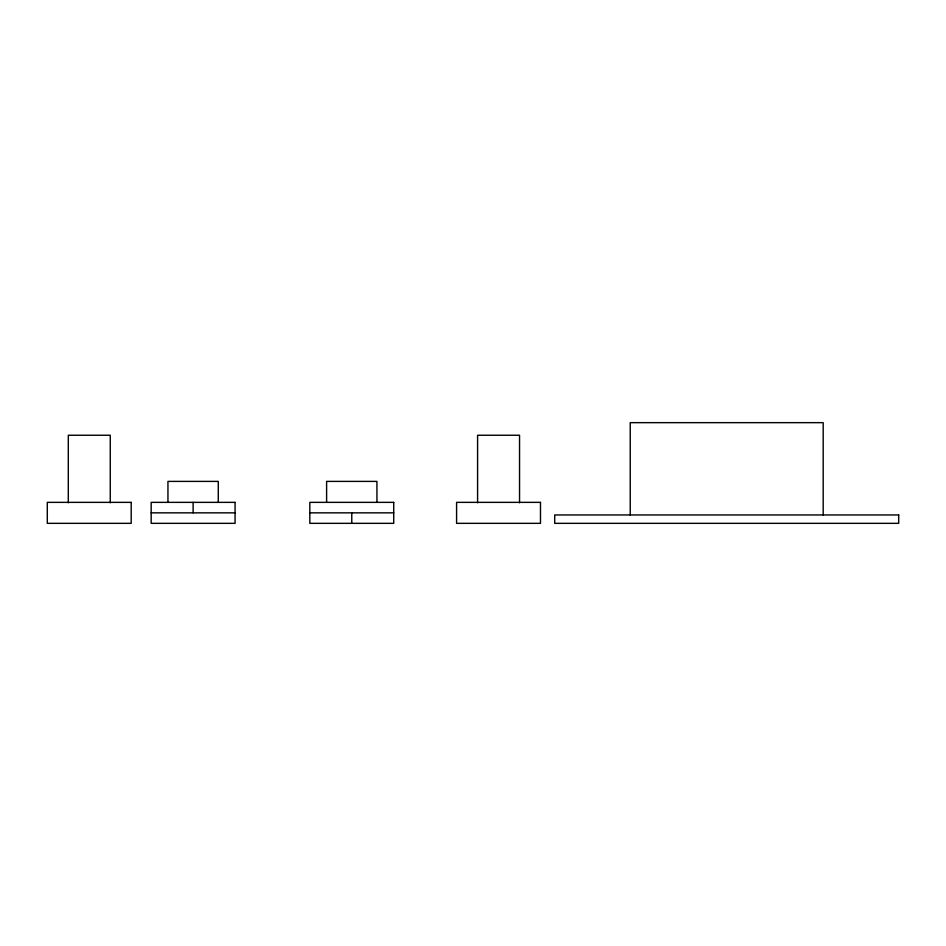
<?xml version="1.0" encoding="UTF-8"?>
<svg xmlns="http://www.w3.org/2000/svg" width="946" height="946" viewBox="0 0 946 946"><rect width="100%" height="100%" fill="white"/><g stroke="black" fill="none" stroke-linecap="round" stroke-linejoin="round"><path stroke-width="1.42" d="M151.171 512.85L235.069 512.85M309.827 512.85L393.725 512.85M823.186 514.955L823.186 422.661L630.225 422.661L630.225 514.955M519.543 502.787L519.543 435.243L477.588 435.243L477.588 502.787M376.934 502.361L376.934 481.396L326.607 481.396L326.607 502.361M351.77 512.85L351.77 523.339M218.278 502.361L218.278 481.396L167.95 481.396L167.95 502.361M193.114 502.361L193.114 512.85M110.256 502.787L110.256 435.243L68.301 435.243L68.301 502.787M131.198 502.361L47.3 502.361L47.3 523.339L131.198 523.339L131.198 502.361M235.069 502.361L151.171 502.361L151.171 523.339L235.069 523.339L235.069 502.361M393.725 502.361L309.827 502.361L309.827 523.339L393.725 523.339L393.725 502.361M540.485 502.361L456.587 502.361L456.587 523.339L540.485 523.339L540.485 502.361M898.7 514.955L554.711 514.955L554.711 523.339L898.7 523.339L898.7 514.955"/></g></svg>
